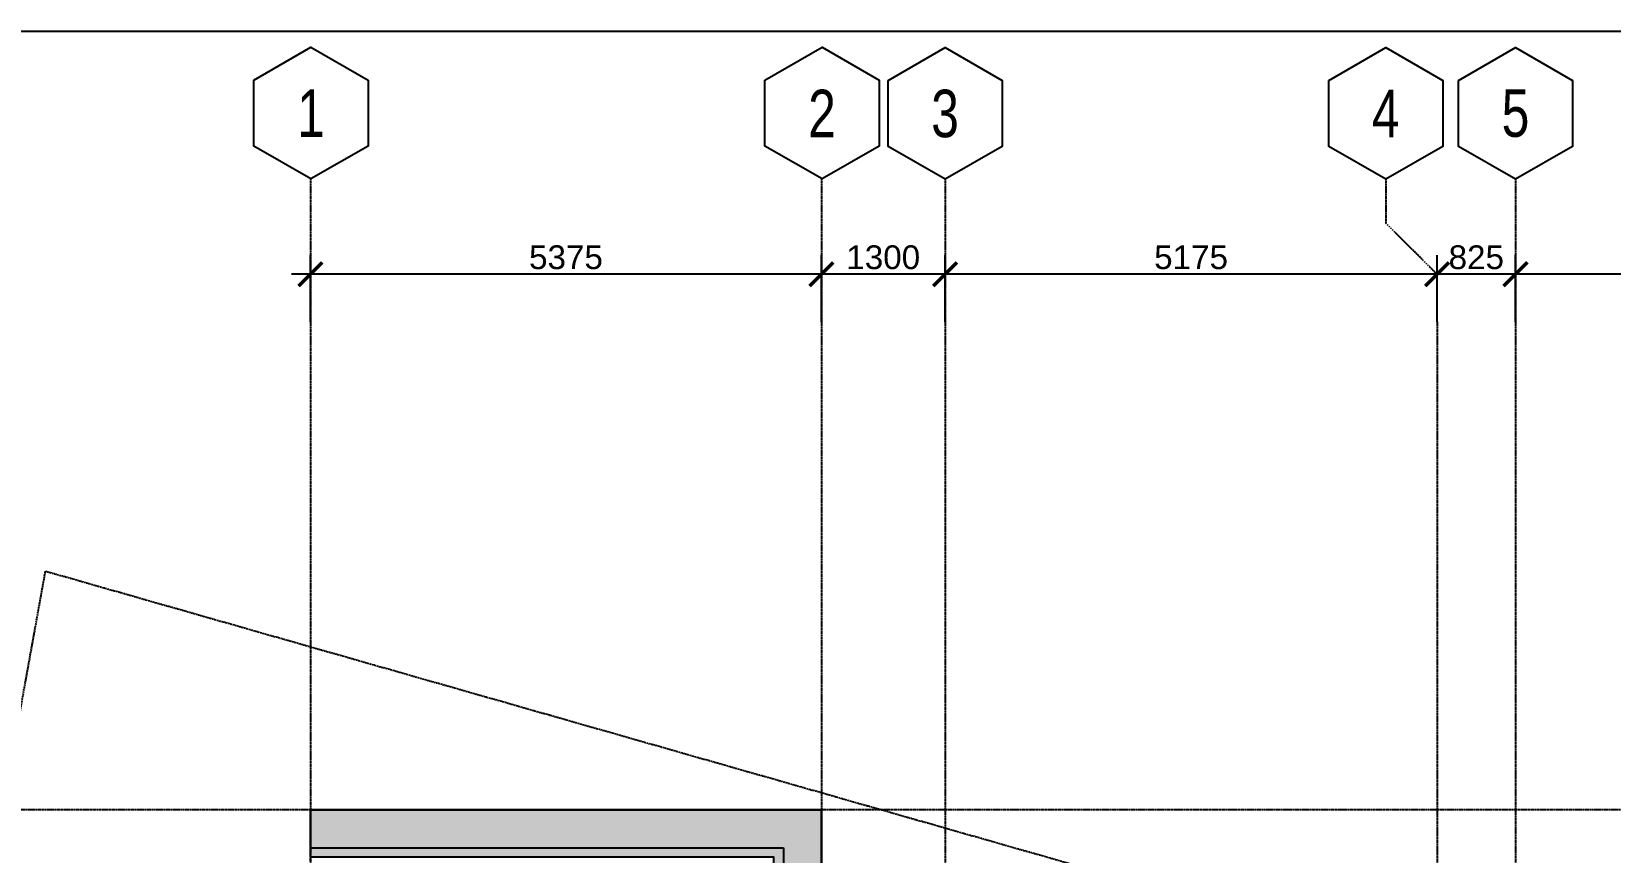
# Model space of a CAD drawing. Header units: inches. Extents: x -189245 to 740841, y -215444 to 469401.
# Drawn here: x 183350 to 199957, y -89968 to -81328 of the extents above; entities that cross this region are included whole.
import ezdxf
from ezdxf.enums import TextEntityAlignment as Align

# ---------------------------------------------------------------- set-up
doc = ezdxf.new("R2010")
doc.units = ezdxf.units.IN
doc.header["$LTSCALE"] = 10
doc.header["$MEASUREMENT"] = 0
doc.linetypes.add('GRID NORMAL$0$GRID BASEMENT$0$GRID GROUND$0$GRID$0$$0$PHANTOM', pattern=[2.5, 1.25, -0.25, 0.25, -0.25, 0.25, -0.25])
doc.linetypes.add('HIDDEN', pattern=[0.375, 0.25, -0.125])
for name, color, linetype in [('3', 252, 'Continuous'), ('a-dim', 8, 'Continuous'), ('A-GRID', 8, 'Continuous'), ('A-HATCH-SOLID', 252, 'Continuous'), ('A-SHEARWALL', 6, 'Continuous'), ('GRID BASEMENT$0$A-PROPERTY LINE', 1, 'Continuous'), ('TSG- plaster', 4, 'Continuous')]:
    doc.layers.add(name, color=color, linetype=linetype)
doc.layers.add('DEFPOINT', color=7, linetype='Continuous', plot=False)
doc.styles.add('GRID NORMAL$0$GRID BASEMENT$0$GRID GROUND$0$GRID$0$Standard', font='ARIAL.TTF')
doc.dimstyles.new('GRID NORMAL$0$GRID BASEMENT$0$GRID GROUND$0$GRID$0$Standard', dxfattribs={"dimtxt": 250, "dimasz": 0.18, "dimexe": 0.18, "dimexo": 0.0625, "dimgap": 50, "dimtad": 1, "dimdec": 0, "dimzin": 0, "dimdsep": 46, "dimtxsty": 'GRID NORMAL$0$GRID BASEMENT$0$GRID GROUND$0$GRID$0$Standard', "dimcen": 0.09, "dimadec": 0, "dimazin": 0, "dimtfac": 1, "dimtdec": 0, "dimtofl": 0, "dimtmove": 0, "dimatfit": 3, "dimfxl": 1, "dimtolj": 1, "dimtzin": 0, "dimarcsym": 0})

# ---------------------------------------------------------------- blocks, each defined once
blk = doc.blocks.new('GRID NORMAL$0$GRID BASEMENT$0$GRID GROUND$0$GRID$0$$0$GRID-V')
at = {"color": 3}
blk.add_lwpolyline([(6, 10.39), (0, 13.86), (-6, 10.39), (-6, 3.46), (0, 0), (6, 3.46)], close=True, dxfattribs=at)
at = {"color": 6, "style": 'GRID NORMAL$0$GRID BASEMENT$0$GRID GROUND$0$GRID$0$Standard', "width": 0.75}
blk.add_attdef('V', text='', height=5, dxfattribs=at).set_placement((0, 6.93), align=Align.MIDDLE)
blk = doc.blocks.new('GRID NORMAL$0$GRID BASEMENT$0$GRID GROUND$0$GRID$0$_ARCHTICK')
at = {"color": 0, "linetype": 'ByBlock', "ltscale": 20, "const_width": 0.15}
blk.add_lwpolyline([(-0.5, -0.5), (0.5, 0.5)], dxfattribs=at)
blk = doc.blocks.new('*D448')
at = {"layer": 'a-dim', "color": 0, "lineweight": -2, "ltscale": 500}
for p, q in [((-77959, -230188), (-77959, -229488)), ((-74859, -230188), (-74859, -229488)), ((-74659, -229688), (-78159, -229688))]:
    blk.add_line(p, q, dxfattribs=at)
at = {"layer": 'Defpoints', "color": 0, "ltscale": 500}
for p in [(-77959, -229688), (-77959, -230188), (-74859, -230188)]:
    blk.add_point(p, dxfattribs=at)
at = {"layer": 'a-dim', "color": 0, "lineweight": -2, "ltscale": 500, "xscale": 250, "yscale": 250, "zscale": 250, "rotation": 180}
blk.add_blockref('GRID NORMAL$0$GRID BASEMENT$0$GRID GROUND$0$GRID$0$_ARCHTICK', (-77959, -229688), dxfattribs=at)
at = {"layer": 'a-dim', "color": 0, "lineweight": -2, "ltscale": 500, "xscale": 250, "yscale": 250, "zscale": 250}
blk.add_blockref('GRID NORMAL$0$GRID BASEMENT$0$GRID GROUND$0$GRID$0$_ARCHTICK', (-74859, -229688), dxfattribs=at)
at = {"layer": 'a-dim', "color": 3, "ltscale": 500, "insert": (-76409, -229511), "char_height": 250, "attachment_point": 5, "style": 'GRID NORMAL$0$GRID BASEMENT$0$GRID GROUND$0$GRID$0$Standard'}
blk.add_mtext('\\A1;3100', dxfattribs=at)
blk = doc.blocks.new('*D456')
at = {"layer": 'a-dim', "color": 0, "lineweight": -2, "ltscale": 500}
for p, q in [((-83959, -230188), (-83959, -229488)), ((-78784, -230188), (-78784, -229488)), ((-78584, -229688), (-84159, -229688))]:
    blk.add_line(p, q, dxfattribs=at)
at = {"layer": 'Defpoints', "color": 0, "ltscale": 500}
for p in [(-83959, -229688), (-83959, -230188), (-78784, -230188)]:
    blk.add_point(p, dxfattribs=at)
at = {"layer": 'a-dim', "color": 0, "lineweight": -2, "ltscale": 500, "xscale": 250, "yscale": 250, "zscale": 250, "rotation": 180}
blk.add_blockref('GRID NORMAL$0$GRID BASEMENT$0$GRID GROUND$0$GRID$0$_ARCHTICK', (-83959, -229688), dxfattribs=at)
at = {"layer": 'a-dim', "color": 0, "lineweight": -2, "ltscale": 500, "xscale": 250, "yscale": 250, "zscale": 250}
blk.add_blockref('GRID NORMAL$0$GRID BASEMENT$0$GRID GROUND$0$GRID$0$_ARCHTICK', (-78784, -229688), dxfattribs=at)
at = {"layer": 'a-dim', "color": 3, "ltscale": 500, "insert": (-81371, -229511), "char_height": 250, "attachment_point": 5, "style": 'GRID NORMAL$0$GRID BASEMENT$0$GRID GROUND$0$GRID$0$Standard'}
blk.add_mtext('\\A1;5175', dxfattribs=at)
blk = doc.blocks.new('*D457')
at = {"layer": 'a-dim', "color": 0, "lineweight": -2, "ltscale": 500}
for p, q in [((-90634, -230188), (-90634, -229488)), ((-85259, -230188), (-85259, -229488)), ((-85059, -229688), (-90834, -229688))]:
    blk.add_line(p, q, dxfattribs=at)
at = {"layer": 'Defpoints', "color": 0, "ltscale": 500}
for p in [(-90634, -229688), (-90634, -230188), (-85259, -230188)]:
    blk.add_point(p, dxfattribs=at)
at = {"layer": 'a-dim', "color": 0, "lineweight": -2, "ltscale": 500, "xscale": 250, "yscale": 250, "zscale": 250, "rotation": 180}
blk.add_blockref('GRID NORMAL$0$GRID BASEMENT$0$GRID GROUND$0$GRID$0$_ARCHTICK', (-90634, -229688), dxfattribs=at)
at = {"layer": 'a-dim', "color": 0, "lineweight": -2, "ltscale": 500, "xscale": 250, "yscale": 250, "zscale": 250}
blk.add_blockref('GRID NORMAL$0$GRID BASEMENT$0$GRID GROUND$0$GRID$0$_ARCHTICK', (-85259, -229688), dxfattribs=at)
at = {"layer": 'a-dim', "color": 3, "ltscale": 500, "insert": (-87946, -229511), "char_height": 250, "attachment_point": 5, "style": 'GRID NORMAL$0$GRID BASEMENT$0$GRID GROUND$0$GRID$0$Standard'}
blk.add_mtext('\\A1;5375', dxfattribs=at)
blk = doc.blocks.new('*D461')
at = {"layer": 'a-dim', "color": 0, "lineweight": -2, "ltscale": 500}
for p, q in [((-85259, -230188), (-85259, -229488)), ((-83959, -230188), (-83959, -229488)), ((-83759, -229688), (-85459, -229688))]:
    blk.add_line(p, q, dxfattribs=at)
at = {"layer": 'Defpoints', "color": 0, "ltscale": 500}
for p in [(-85259, -229688), (-85259, -230188), (-83959, -230188)]:
    blk.add_point(p, dxfattribs=at)
at = {"layer": 'a-dim', "color": 0, "lineweight": -2, "ltscale": 500, "xscale": 250, "yscale": 250, "zscale": 250, "rotation": 180}
blk.add_blockref('GRID NORMAL$0$GRID BASEMENT$0$GRID GROUND$0$GRID$0$_ARCHTICK', (-85259, -229688), dxfattribs=at)
at = {"layer": 'a-dim', "color": 0, "lineweight": -2, "ltscale": 500, "xscale": 250, "yscale": 250, "zscale": 250}
blk.add_blockref('GRID NORMAL$0$GRID BASEMENT$0$GRID GROUND$0$GRID$0$_ARCHTICK', (-83959, -229688), dxfattribs=at)
at = {"layer": 'a-dim', "color": 3, "ltscale": 500, "insert": (-84609, -229511), "char_height": 250, "attachment_point": 5, "style": 'GRID NORMAL$0$GRID BASEMENT$0$GRID GROUND$0$GRID$0$Standard'}
blk.add_mtext('\\A1;1300', dxfattribs=at)
blk = doc.blocks.new('*D472')
at = {"layer": 'a-dim', "color": 0, "lineweight": -2, "ltscale": 500}
for p, q in [((-78784, -230188), (-78784, -229488)), ((-77959, -230188), (-77959, -229488)), ((-77759, -229688), (-78984, -229688))]:
    blk.add_line(p, q, dxfattribs=at)
at = {"layer": 'Defpoints', "color": 0, "ltscale": 500}
for p in [(-78784, -229688), (-78784, -230188), (-77959, -230188)]:
    blk.add_point(p, dxfattribs=at)
at = {"layer": 'a-dim', "color": 0, "lineweight": -2, "ltscale": 500, "xscale": 250, "yscale": 250, "zscale": 250, "rotation": 180}
blk.add_blockref('GRID NORMAL$0$GRID BASEMENT$0$GRID GROUND$0$GRID$0$_ARCHTICK', (-78784, -229688), dxfattribs=at)
at = {"layer": 'a-dim', "color": 0, "lineweight": -2, "ltscale": 500, "xscale": 250, "yscale": 250, "zscale": 250}
blk.add_blockref('GRID NORMAL$0$GRID BASEMENT$0$GRID GROUND$0$GRID$0$_ARCHTICK', (-77959, -229688), dxfattribs=at)
at = {"layer": 'a-dim', "color": 3, "ltscale": 500, "insert": (-78371, -229511), "char_height": 250, "attachment_point": 5, "style": 'GRID NORMAL$0$GRID BASEMENT$0$GRID GROUND$0$GRID$0$Standard'}
blk.add_mtext('\\A1;825', dxfattribs=at)
blk = doc.blocks.new('SW-5')
at = {"layer": 'A-HATCH-SOLID', "ltscale": 2}
blk.add_hatch(color=254, dxfattribs=at).paths.add_polyline_path([(0, 2800), (-500, 2800), (-500, 500), (-5375, 500), (-5375, 0), (0, 0)])
at = {"layer": 'A-SHEARWALL', "ltscale": 2}
blk.add_lwpolyline([(0, 2800), (-500, 2800), (-500, 500), (-5375, 500), (-5375, 0), (0, 0), (0, 2800)], dxfattribs=at)
at = {"layer": 'A-SHEARWALL', "color": 6, "ltscale": 2}
blk.add_lwpolyline([(0, 2800), (-500, 2800), (-500, 500), (-5375, 500), (-5375, 0), (0, 0), (0, 2800)], dxfattribs=at)
blk = doc.blocks.new('grid')
at = {"layer": 'A-GRID', "linetype": 'GRID NORMAL$0$GRID BASEMENT$0$GRID GROUND$0$GRID$0$$0$PHANTOM'}
for p, q in [((-90633.8, -228688.5), (-90633.8, -289256.3)), ((-85258.8, -228688.5), (-85258.8, -289256.3)), ((-83958.8, -228688.5), (-83958.8, -289256.3)), ((-79323.2, -228688.5), (-79323.2, -229150.5)), ((-77958.8, -228688.5), (-77958.8, -289256.3)), ((-78783.6, -229688.5), (-79323.2, -229150.5)), ((-78783.8, -230188.4), (-78783.8, -289282.1)), ((-33688.1, -235324.1), (-100703.6, -235324.1))]:
    blk.add_line(p, q, dxfattribs=at)
at = {"layer": 'A-GRID'}
ref = blk.add_blockref('GRID NORMAL$0$GRID BASEMENT$0$GRID GROUND$0$GRID$0$$0$GRID-V', (-90627.8, -228685.3), dxfattribs=dict(at, xscale=-100, yscale=100, zscale=100))
ref.add_attrib('V', '1', dxfattribs={"layer": '0', "color": 6, "height": 500, "style": 'GRID NORMAL$0$GRID BASEMENT$0$GRID GROUND$0$GRID$0$Standard', "width": 0.75}).set_placement((-90627.8, -227992.5), align=Align.MIDDLE)
ref = blk.add_blockref('GRID NORMAL$0$GRID BASEMENT$0$GRID GROUND$0$GRID$0$$0$GRID-V', (-85253, -228685.1), dxfattribs=dict(at, xscale=-100, yscale=100, zscale=100))
ref.add_attrib('V', '2', dxfattribs={"layer": '0', "color": 6, "height": 500, "style": 'GRID NORMAL$0$GRID BASEMENT$0$GRID GROUND$0$GRID$0$Standard', "width": 0.75}).set_placement((-85253, -227992.3), align=Align.MIDDLE)
ref = blk.add_blockref('GRID NORMAL$0$GRID BASEMENT$0$GRID GROUND$0$GRID$0$$0$GRID-V', (-83958.8, -228688.5), dxfattribs=dict(at, xscale=-100, yscale=100, zscale=100))
ref.add_attrib('V', '3', dxfattribs={"layer": '0', "color": 6, "height": 500, "style": 'GRID NORMAL$0$GRID BASEMENT$0$GRID GROUND$0$GRID$0$Standard', "width": 0.75}).set_placement((-83958.8, -227995.7), align=Align.MIDDLE)
ref = blk.add_blockref('GRID NORMAL$0$GRID BASEMENT$0$GRID GROUND$0$GRID$0$$0$GRID-V', (-79323.2, -228688.5), dxfattribs=dict(at, xscale=-100, yscale=100, zscale=100))
ref.add_attrib('V', '4', dxfattribs={"layer": '0', "color": 6, "height": 500, "style": 'GRID NORMAL$0$GRID BASEMENT$0$GRID GROUND$0$GRID$0$Standard', "width": 0.75}).set_placement((-79323.2, -227995.7), align=Align.MIDDLE)
ref = blk.add_blockref('GRID NORMAL$0$GRID BASEMENT$0$GRID GROUND$0$GRID$0$$0$GRID-V', (-77958.8, -228688.5), dxfattribs=dict(at, xscale=-100, yscale=100, zscale=100))
ref.add_attrib('V', '5', dxfattribs={"layer": '0', "color": 6, "height": 500, "style": 'GRID NORMAL$0$GRID BASEMENT$0$GRID GROUND$0$GRID$0$Standard', "width": 0.75}).set_placement((-77958.8, -227995.7), align=Align.MIDDLE)
at = {"layer": 'a-dim', "ltscale": 500}
for base, p1, p2, picture, middle in [((-90633.8, -229688.5), (-85258.8, -230188.5), (-90633.8, -230188.5), '*D457', (-87946.3, -229510.8)), ((-83958.8, -229688.5), (-78783.8, -230188.5), (-83958.8, -230188.5), '*D456', (-81371.3, -229510.9)), ((-78783.8, -229688.5), (-77958.8, -230188.5), (-78783.8, -230188.5), '*D472', (-78371.3, -229510.9)), ((-77958.8, -229688.5), (-74858.8, -230188.5), (-77958.8, -230188.5), '*D448', (-76408.8, -229510.8))]:
    dim = blk.add_linear_dim(base=base, p1=p1, p2=p2, angle=180, dimstyle='GRID NORMAL$0$GRID BASEMENT$0$GRID GROUND$0$GRID$0$Standard', override={"dimasz": 250, "dimexe": 200, "dimblk1": 'GRID NORMAL$0$GRID BASEMENT$0$GRID GROUND$0$GRID$0$_ARCHTICK', "dimblk2": 'GRID NORMAL$0$GRID BASEMENT$0$GRID GROUND$0$GRID$0$_ARCHTICK', "dimsah": 1, "dimdle": 200, "dimclrt": 3}, dxfattribs=at)
    dim.commit()
    dim.dimension.update_dxf_attribs({"geometry": picture, "text_midpoint": middle})
dim = blk.add_linear_dim(base=(-85258.8, -229688.5), p1=(-83958.8, -230188.5), p2=(-85258.8, -230188.4), angle=180, dimstyle='GRID NORMAL$0$GRID BASEMENT$0$GRID GROUND$0$GRID$0$Standard', override={"dimasz": 250, "dimexe": 200, "dimblk1": 'GRID NORMAL$0$GRID BASEMENT$0$GRID GROUND$0$GRID$0$_ARCHTICK', "dimblk2": 'GRID NORMAL$0$GRID BASEMENT$0$GRID GROUND$0$GRID$0$_ARCHTICK', "dimsah": 1, "dimdle": 200, "dimclrt": 3}, dxfattribs=at)
dim.commit()
dim.dimension.update_dxf_attribs({"geometry": '*D461', "text_midpoint": (-84608.8, -229688.5), "dimtype": 128})

msp = doc.modelspace()

# ---------------------------------------------------------------- linework, layer by layer
at = {"layer": '3', "color": 251, "linetype": 'GRID NORMAL$0$GRID BASEMENT$0$GRID GROUND$0$GRID$0$$0$PHANTOM', "flags": 128}
msp.add_lwpolyline([(237371.35219, -102411.03171), (236907.36937, -111088.63621), (237289.02822, -123192.62054), (238264.2428, -131263.91886), (183600.45806, -144612.45953), (182343.32397, -137766.93444), (181388.25096, -130469.16522), (180807.8851, -123132.083), (180604.30197, -115794.90685), (180780.48662, -108467.02455), (181335.07245, -101137.97723), (182262.72419, -93856.83294), (183496.50524, -87007.06036), (237390.30657, -102403.83529)], dxfattribs=at)
at = {"layer": 'A-SHEARWALL'}
for p, q in [((191658.10625, -89518.32362), (186283.10625, -89518.32362)), ((186283.10625, -89518.32362), (186283.10625, -89918.32362)), ((191658.10625, -89518.32362), (186283.10625, -89518.32362)), ((186283.10625, -89518.32362), (186283.10625, -89918.32362)), ((191658.10625, -92230.85693), (191658.10625, -89518.32362)), ((191658.10625, -92230.85693), (191658.10625, -89518.32362)), ((186283.10625, -89918.32362), (191258.10625, -89918.32362)), ((191258.10625, -89918.32362), (191258.10625, -92230.85693)), ((191258.10625, -89918.32362), (191258.10625, -92230.85693))]:
    msp.add_line(p, q, dxfattribs=at)
at = {"layer": 'DEFPOINT', "color": 5}
msp.add_lwpolyline([(161847.93173, -149778.22268), (257047.93173, -149778.22268), (257047.93173, -81328.22268), (161847.93173, -81328.22268)], close=True, dxfattribs=at)
at = {"layer": 'GRID BASEMENT$0$A-PROPERTY LINE', "color": 1, "linetype": 'HIDDEN'}
msp.add_lwpolyline([(186283.13413, -89517.85791), (191658.13413, -89517.85791), (191658.13413, -91830.39122), (198133.13413, -91830.39122), (198133.13413, -97075.86731), (218735.81013, -97079.96953), (233758.13424, -101367.38548), (233757.50163, -128185.97147), (223446.58652, -130612.19041), (223446.58652, -134880.39122), (198133.43556, -134875.86731), (198133.13413, -140130.39122), (191658.13413, -140130.39122), (191658.13413, -142443.39024), (186283.13413, -142443.40837), (186283.13413, -136830.39122), (185091.91617, -136830.39122, -0.0757802204), (185286.35134, -95130.39122), (186283.13412, -95130.39122), (186283.13413, -89517.85791)], format="xyb", dxfattribs=at)

# ---------------------------------------------------------------- block references
at = {"layer": 'A-SHEARWALL', "color": 6, "linetype": 'ByBlock', "ltscale": 100, "xscale": -1, "rotation": 180}
msp.add_blockref('SW-5', (191657.9996, -89518.32362), dxfattribs=at)
at = {"layer": 'TSG- plaster'}
msp.add_blockref('grid', (276916.94016, 145805.75787), dxfattribs=at)

doc.saveas('drawing.dxf')
